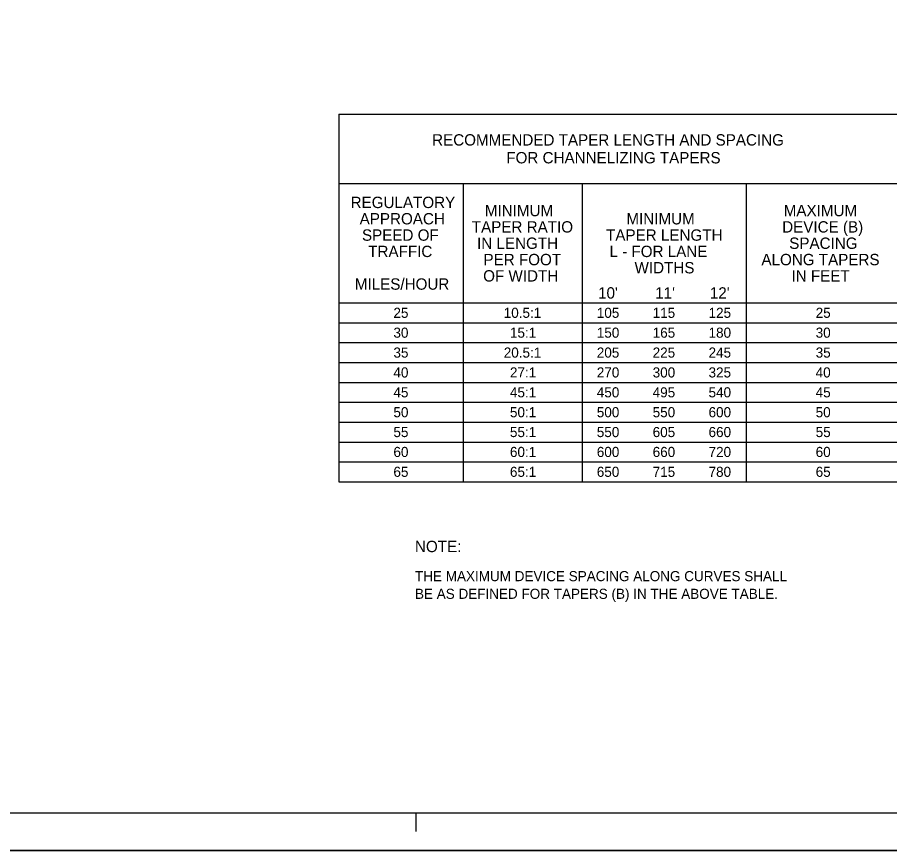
# Model space of a CAD drawing. Extents: x 499945 to 500993, y 502505 to 503165.
# Drawn here: x 500307 to 500652.6, y 502505 to 502835 of the extents above; entities that cross this region are included whole.
import ezdxf

# ---------------------------------------------------------------- set-up
doc = ezdxf.new("R2010")
doc.units = 0
for name, color, linetype in [('1', 7, 'Continuous'), ('39', 7, 'Continuous'), ('41', 7, 'Continuous'), ('5', 7, 'Continuous')]:
    doc.layers.add(name, color=color, linetype=linetype)

msp = doc.modelspace()

# ---------------------------------------------------------------- linework, layer by layer
at = {"layer": '1'}
for p, q in [((500000, 502520), (500990, 502520)), ((500465, 502512.5), (500465, 502520)), ((500993, 502505), (499944.83, 502505))]:
    msp.add_line(p, q, dxfattribs=at)
at = {"layer": '41'}
msp.add_lwpolyline([(499944.83, 502505), (500993, 502505), (500993, 503165), (499944.83, 503165)], close=True, dxfattribs=at)
at = {"layer": '5'}
for p, q in [((500434.41, 502796.75), (500729.69, 502796.75)), ((500434.41, 502796.75), (500434.41, 502651.08)), ((500434.41, 502769.19), (500729.69, 502769.19)), ((500483.62, 502769.19), (500483.62, 502651.08)), ((500530.87, 502769.19), (500530.87, 502651.08)), ((500595.83, 502769.19), (500595.83, 502651.08)), ((500434.41, 502721.95), (500729.69, 502721.95)), ((500434.41, 502714.07), (500729.69, 502714.07)), ((500434.41, 502706.2), (500729.69, 502706.2)), ((500434.41, 502698.32), (500729.69, 502698.32)), ((500434.41, 502690.45), (500729.69, 502690.45)), ((500434.41, 502682.58), (500729.69, 502682.58)), ((500434.41, 502674.7), (500729.69, 502674.7)), ((500434.41, 502666.83), (500729.69, 502666.83)), ((500434.41, 502658.95), (500729.69, 502658.95)), ((500434.41, 502651.08), (500729.69, 502651.08))]:
    msp.add_line(p, q, dxfattribs=at)

# ---------------------------------------------------------------- texts
at = {"layer": '1'}
for s, height, p in [('RECOMMENDED TAPER LENGTH AND SPACING', 4.5, (500471.35, 502784.25)), ('FOR CHANNELIZING TAPERS', 4.5, (500500.75, 502777.19)), ('REGULATORY', 4.5, (500439.05, 502759.49)), ('MINIMUM', 4.5, (500492.24, 502756.26)), ('MAXIMUM', 4.5, (500610.69, 502756.26)), ('APPROACH', 4.5, (500442.63, 502753.02)), ('TAPER RATIO', 4.5, (500487.08, 502749.79)), ('MINIMUM', 4.5, (500548.34, 502753.02)), ('DEVICE (B)', 4.5, (500610.08, 502749.79)), ('SPEED OF', 4.5, (500443.55, 502746.55)), ('TAPER LENGTH', 4.5, (500540.28, 502746.55)), ('IN LENGTH', 4.5, (500489.17, 502743.32)), ('SPACING', 4.5, (500612.86, 502743.32)), ('TRAFFIC ', 4.5, (500446.03, 502740.08)), ('L - FOR LANE', 4.5, (500541.65, 502740.08)), ('PER FOOT', 4.5, (500491.71, 502736.85)), ('ALONG TAPERS', 4.5, (500601.85, 502736.85)), ('WIDTHS', 4.5, (500551.57, 502733.62)), ('OF WIDTH', 4.5, (500491.58, 502730.38)), ('IN FEET', 4.5, (500613.75, 502730.38)), ('MILES/HOUR', 4.5, (500440.72, 502727.15)), ('THE MAXIMUM DEVICE SPACING ALONG CURVES SHALL', 4, (500464.56, 502611.7)), ('BE AS DEFINED FOR TAPERS (B) IN THE ABOVE TABLE.', 4, (500464.56, 502604.7))]:
    msp.add_text(s, height=height, dxfattribs=at).set_placement(p)
at = {"layer": '39'}
msp.add_text('NOTE:', height=4.5, dxfattribs=at).set_placement((500464.56, 502623.2))
at = {"layer": '5'}
for s, height, p in [("10'", 4.5, (500537.12, 502723.63)), ("11'", 4.5, (500559.74, 502723.63)), ("12'", 4.5, (500581.41, 502723.63)), ('25', 4, (500456.02, 502716.01)), ('10.5:1', 4, (500499.73, 502716.01)), ('105', 4, (500536.61, 502716.01)), ('115', 4, (500558.75, 502716.01)), ('125', 4, (500580.9, 502716.01)), ('25', 4, (500623.35, 502716.01)), ('30', 4, (500456.02, 502708.14)), ('15:1', 4, (500502.19, 502708.14)), ('150', 4, (500536.61, 502708.14)), ('165', 4, (500558.75, 502708.14)), ('180', 4, (500580.9, 502708.14)), ('30', 4, (500623.34, 502708.14)), ('35', 4, (500456.02, 502700.26)), ('20.5:1', 4, (500499.74, 502700.26)), ('205', 4, (500536.61, 502700.26)), ('225', 4, (500558.75, 502700.26)), ('245', 4, (500580.9, 502700.26)), ('35', 4, (500623.35, 502700.26)), ('40', 4, (500456.02, 502692.39)), ('27:1', 4, (500502.19, 502692.39)), ('270', 4, (500536.61, 502692.39)), ('300', 4, (500558.75, 502692.39)), ('325', 4, (500580.9, 502692.39)), ('40', 4, (500623.34, 502692.39)), ('45', 4, (500456.02, 502684.51)), ('45:1', 4, (500502.19, 502684.51)), ('450', 4, (500536.61, 502684.51)), ('495', 4, (500558.75, 502684.51)), ('540', 4, (500580.9, 502684.51)), ('45', 4, (500623.35, 502684.51)), ('50', 4, (500456.02, 502676.64)), ('50:1', 4, (500502.19, 502676.64)), ('500', 4, (500536.61, 502676.64)), ('550', 4, (500558.75, 502676.64)), ('600', 4, (500580.9, 502676.64)), ('50', 4, (500623.34, 502676.64)), ('55', 4, (500456.02, 502668.77)), ('55:1', 4, (500502.19, 502668.77)), ('550', 4, (500536.61, 502668.77)), ('605', 4, (500558.75, 502668.77)), ('660', 4, (500580.9, 502668.77)), ('55', 4, (500623.35, 502668.77)), ('60', 4, (500456.02, 502660.89)), ('60:1', 4, (500502.19, 502660.89)), ('600', 4, (500536.61, 502660.89)), ('660', 4, (500558.75, 502660.89)), ('720', 4, (500580.9, 502660.89)), ('60', 4, (500623.34, 502660.89)), ('65', 4, (500456.02, 502653.02)), ('65:1', 4, (500502.19, 502653.02)), ('650', 4, (500536.61, 502653.02)), ('715', 4, (500558.75, 502653.02)), ('780', 4, (500580.9, 502653.02)), ('65', 4, (500623.35, 502653.02))]:
    msp.add_text(s, height=height, dxfattribs=at).set_placement(p)

doc.saveas('drawing.dxf')
